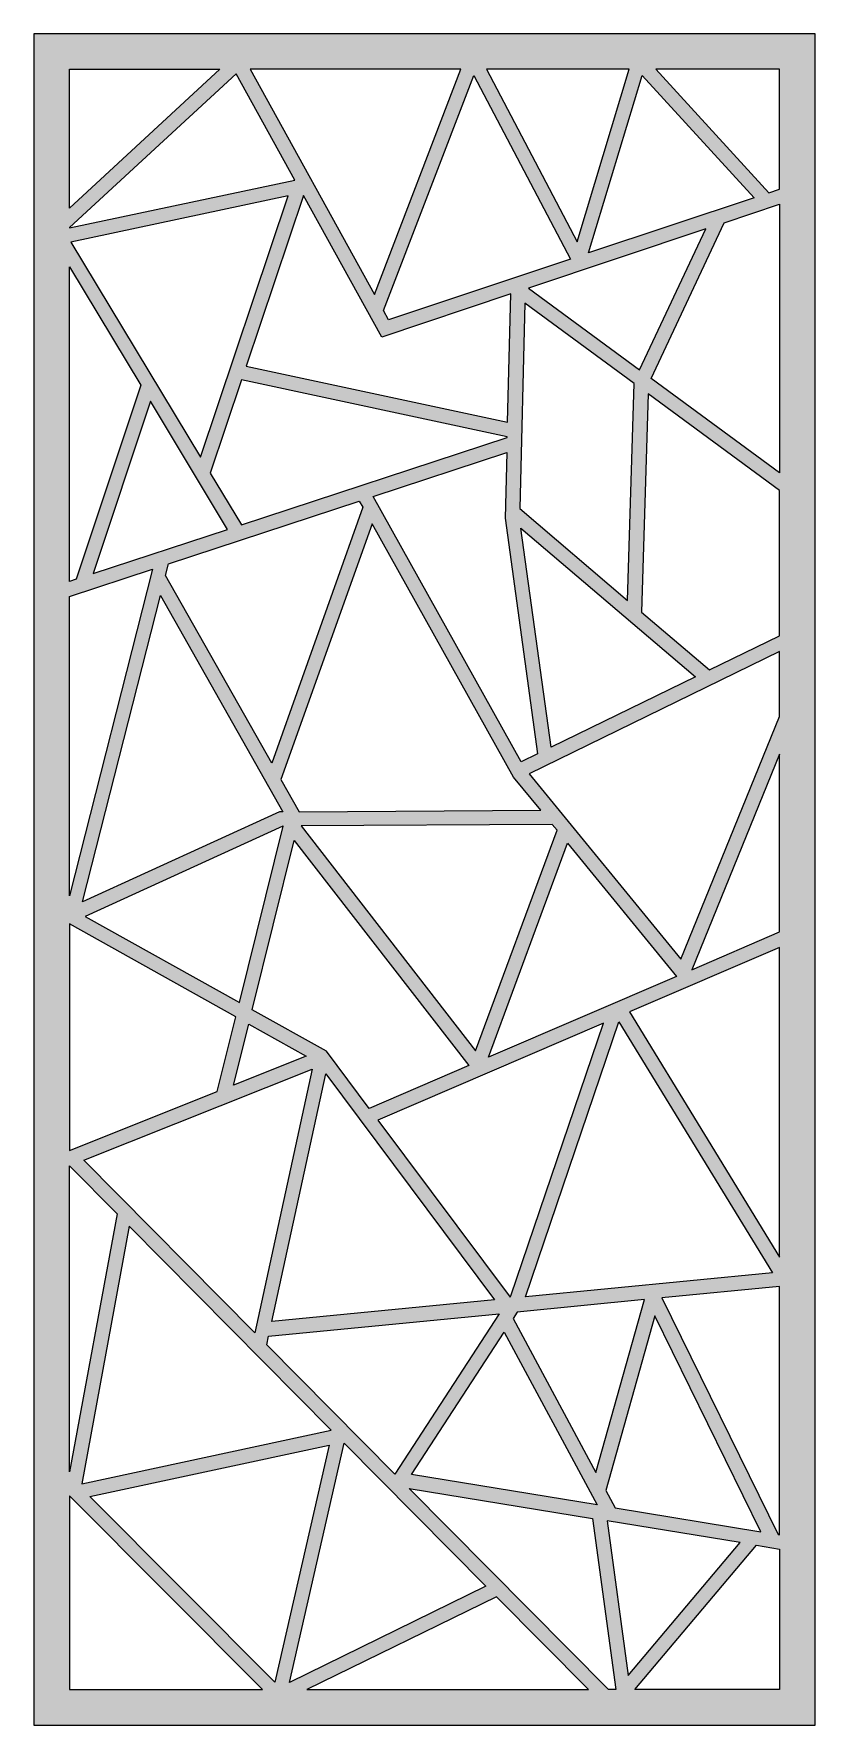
# Model space of a CAD drawing. Header units: millimetres. Extents: x 47 to 1147, y 32 to 2415.
import ezdxf

# ---------------------------------------------------------------- set-up
doc = ezdxf.new("R2010")
doc.units = ezdxf.units.MM
doc.layers.add('Layer 01', color=162, linetype='Continuous', true_color=0x151cc3)

msp = doc.modelspace()

# ---------------------------------------------------------------- hatches: boundary and pattern name
at = {"layer": 'Layer 01'}
h = msp.add_hatch(color=256, dxfattribs=at)
h.paths.add_polyline_path([(46.8, 32.2), (1146.8, 32.2), (1146.8, 2415.2), (46.8, 2415.2)], flags=0)
h.paths.add_polyline_path([(381.7, 600.8), (457.7, 949.8), (695.3, 631.3)], flags=0)
h.paths.add_polyline_path([(357.8, 585.1), (117.1, 828.3), (438.7, 956.6)], flags=0)
h.paths.add_polyline_path([(374.6, 568.2), (377.2, 580.3), (701.9, 611.8), (555.1, 385.8)], flags=0)
h.paths.add_polyline_path([(1096.8, 280.3), (1096.8, 82.2), (892.8, 82.2), (1064.1, 285.6)], flags=0)
h.paths.add_polyline_path([(922.4, 2365.2), (1081.6, 2191.1), (1096.8, 2196.2), (1096.8, 2365.2)], flags=0)
h.paths.add_polyline_path([(1060.8, 2184.2), (827.9, 2106.4), (903.3, 2356.5)], flags=0)
h.paths.add_polyline_path([(575.1, 365.6), (833.2, 323.4), (866.1, 82.2), (855.7, 82.2)], flags=0)
h.paths.add_polyline_path([(368.6, 82.2), (96.8, 355.1), (96.8, 82.2)], flags=0)
h.paths.add_polyline_path([(319.6, 1716.9), (210.8, 1897.5), (130.1, 1654.6)], flags=0)
h.paths.add_polyline_path([(1041.2, 289.4), (853.8, 320), (883.5, 102.2)], flags=0)
h.paths.add_polyline_path([(1096.8, 300.5), (1096.8, 650.2), (931, 634.1), (1094.7, 300.9)], flags=0)
h.paths.add_polyline_path([(1096.8, 1544.9), (744.2, 1372.7), (957.7, 1111.2), (1096.8, 1453.5)], flags=0)
h.paths.add_polyline_path([(951.5, 1087.2), (686.7, 973.2), (798.1, 1275)], flags=0)
h.paths.add_polyline_path([(349.3, 1020), (430.1, 974.8), (327.9, 934)], flags=0)
h.paths.add_polyline_path([(431.1, 82.2), (827.5, 82.2), (698.1, 213)], flags=0)
h.paths.add_polyline_path([(848.7, 1021.2), (531.3, 884.5), (717.2, 635.4), (718.3, 637.1)], flags=0)
h.paths.add_polyline_path([(727.4, 614.3), (721.4, 605.2), (838.2, 388.2), (906.6, 631.7)], flags=0)
h.paths.add_polyline_path([(1096.8, 1128), (885.6, 1037.1), (1096.8, 691.4)], flags=0)
h.paths.add_polyline_path([(760.4, 1321.2), (722.2, 1368), (522.9, 1724.9), (394.7, 1364.4), (420.3, 1319)], flags=0)
h.paths.add_polyline_path([(115.2, 1192), (225, 1624), (397.4, 1318.9), (392.7, 1318.9)], flags=0)
h.paths.add_polyline_path([(1096.8, 1400.4), (973.3, 1096.6), (1096.8, 1149.8)], flags=0)
h.paths.add_polyline_path([(1096.8, 1796.6), (916, 1929.6), (1018.9, 2149.1), (1096.8, 2175.1)], flags=0)
h.paths.add_polyline_path([(811.8, 2122.3), (885, 2365.2), (684.2, 2365.2)], flags=0)
h.paths.add_polyline_path([(351.1, 2365.2), (526.3, 2048), (648, 2365.2)], flags=0)
h.paths.add_polyline_path([(281.6, 1818.7), (405, 2186.7), (99, 2121.8)], flags=0)
h.paths.add_polyline_path([(308.8, 2365.2), (96.8, 2169.6), (96.8, 2365.2)], flags=0)
h.paths.add_polyline_path([(336.1, 1050.2), (397.8, 1298.9), (397.1, 1298.9), (118.9, 1171.7)], flags=0)
h.paths.add_polyline_path([(465.5, 447.9), (181, 735.2), (114.1, 372.4)], flags=0)
h.paths.add_polyline_path([(96.8, 1200.7), (96.8, 1622.6), (213.8, 1661.1)], flags=0)
h.paths.add_polyline_path([(295.1, 1796.2), (339, 1723.3), (713.3, 1846.5), (713.3, 1847.6), (339.2, 1927.6)], flags=0)
h.paths.add_polyline_path([(683.2, 227.9), (406.5, 92.4), (483.7, 429.4)], flags=0)
h.paths.add_polyline_path([(1070.5, 304.8), (921, 609.1), (851.9, 362.8), (865, 338.4)], flags=0)
h.paths.add_polyline_path([(414.4, 2209.1), (331.6, 2359), (96.8, 2142.4), (96.8, 2141.8)], flags=0)
h.paths.add_polyline_path([(709, 586.1), (840.1, 342.5), (578.6, 385.3)], flags=0)
h.paths.add_polyline_path([(738.9, 635.5), (870.5, 1023.3), (1086.8, 669.4)], flags=0)
h.paths.add_polyline_path([(96.8, 2086.8), (197.2, 1920.1), (106.5, 1646.8), (96.8, 1643.6)], flags=0)
h.paths.add_polyline_path([(232.2, 1652), (236.4, 1668.5), (505, 1756.9), (509.9, 1748.1), (381.6, 1387.4)], flags=0)
h.paths.add_polyline_path([(345.6, 1946.7), (713.8, 1868), (718.4, 2048.7), (536.6, 1987.9), (426.4, 2187.5)], flags=0)
h.paths.add_polyline_path([(775, 1410), (732.6, 1718.6), (978.3, 1509.3)], flags=0)
h.paths.add_polyline_path([(1096.8, 1771.8), (911.6, 1908), (902.3, 1600.4), (997.9, 1518.9), (1096.8, 1567.2)], flags=0)
h.paths.add_polyline_path([(354.2, 1040.1), (413.4, 1278.8), (659.4, 961.4), (519, 901), (458.8, 981.6)], flags=0)
h.paths.add_polyline_path([(776.7, 1301.3), (423, 1299.1), (668.7, 982.1), (783.4, 1293)], flags=0)
h.paths.add_polyline_path([(524.4, 1763.3), (712.8, 1825.2), (710.5, 1732.9), (756.1, 1400.8), (733.1, 1389.5)], flags=0)
h.paths.add_polyline_path([(96.8, 1161.1), (96.8, 841.7), (305.1, 924.8), (331.2, 1030.1)], flags=0)
h.paths.add_polyline_path([(96.8, 820.4), (163.9, 752.6), (96.8, 388.9)], flags=0)
h.paths.add_polyline_path([(386.1, 92.9), (125.6, 354.5), (462.6, 426.9)], flags=0)
h.paths.add_polyline_path([(738, 2035.7), (730.8, 1746.4), (882.8, 1617), (892, 1922.4)], flags=0)
h.paths.add_polyline_path([(743, 2056.9), (899.5, 1941.7), (992.7, 2140.3)], flags=0)
h.paths.add_polyline_path([(802.1, 2097.7), (546.1, 2012.2), (538.9, 2025.2), (666.1, 2356.6)], flags=0)

# ---------------------------------------------------------------- linework, layer by layer
for p, q in [((1146.8, 2415.2), (46.8, 2415.2)), ((46.8, 2415.2), (46.8, 32.2)), ((1146.8, 32.2), (1146.8, 2415.2)), ((308.8, 2365.2), (96.8, 2169.6)), ((96.8, 2169.6), (96.8, 2365.2)), ((96.8, 2365.2), (308.8, 2365.2)), ((351.1, 2365.2), (526.3, 2048)), ((648, 2365.2), (351.1, 2365.2)), ((526.3, 2048), (648, 2365.2)), ((885, 2365.2), (684.2, 2365.2)), ((684.2, 2365.2), (811.8, 2122.3)), ((811.8, 2122.3), (885, 2365.2)), ((922.4, 2365.2), (1081.6, 2191.1)), ((1096.8, 2365.2), (922.4, 2365.2)), ((1096.8, 2196.2), (1096.8, 2365.2)), ((331.6, 2359), (96.8, 2142.4)), ((414.4, 2209.1), (331.6, 2359)), ((538.9, 2025.2), (666.1, 2356.6)), ((666.1, 2356.6), (802.1, 2097.7)), ((827.9, 2106.4), (903.3, 2356.5)), ((903.3, 2356.5), (1060.8, 2184.2)), ((96.8, 2141.8), (414.4, 2209.1)), ((1081.6, 2191.1), (1096.8, 2196.2)), ((405, 2186.7), (99, 2121.8)), ((281.6, 1818.7), (405, 2186.7)), ((426.4, 2187.5), (345.6, 1946.7)), ((536.6, 1987.9), (426.4, 2187.5)), ((1060.8, 2184.2), (827.9, 2106.4)), ((1018.9, 2149.1), (1096.8, 2175.1)), ((1096.8, 2175.1), (1096.8, 1796.6)), ((916, 1929.6), (1018.9, 2149.1)), ((96.8, 2142.4), (96.8, 2141.8)), ((99, 2121.8), (281.6, 1818.7)), ((992.7, 2140.3), (743, 2056.9)), ((899.5, 1941.7), (992.7, 2140.3)), ((802.1, 2097.7), (546.1, 2012.2)), ((96.8, 2086.8), (197.2, 1920.1)), ((96.8, 1643.6), (96.8, 2086.8)), ((743, 2056.9), (899.5, 1941.7)), ((718.4, 2048.7), (536.6, 1987.9)), ((713.8, 1868), (718.4, 2048.7)), ((738, 2035.7), (730.8, 1746.4)), ((892, 1922.4), (738, 2035.7)), ((546.1, 2012.2), (538.9, 2025.2)), ((345.6, 1946.7), (713.8, 1868)), ((197.2, 1920.1), (106.5, 1646.8)), ((339.2, 1927.6), (295.1, 1796.2)), ((713.3, 1847.6), (339.2, 1927.6)), ((882.8, 1617), (892, 1922.4)), ((911.6, 1908), (902.3, 1600.4)), ((1096.8, 1771.8), (911.6, 1908)), ((1096.8, 1796.6), (916, 1929.6)), ((210.8, 1897.5), (130.1, 1654.6)), ((319.6, 1716.9), (210.8, 1897.5)), ((339, 1723.3), (713.3, 1846.5)), ((713.3, 1846.5), (713.3, 1847.6)), ((524.4, 1763.3), (712.8, 1825.2)), ((712.8, 1825.2), (710.5, 1732.9)), ((295.1, 1796.2), (339, 1723.3)), ((1096.8, 1567.2), (1096.8, 1771.8)), ((236.4, 1668.5), (505, 1756.9)), ((509.9, 1748.1), (381.6, 1387.4)), ((505, 1756.9), (509.9, 1748.1)), ((733.1, 1389.5), (524.4, 1763.3)), ((730.8, 1746.4), (882.8, 1617)), ((130.1, 1654.6), (319.6, 1716.9)), ((522.9, 1724.9), (394.7, 1364.4)), ((722.2, 1368), (522.9, 1724.9)), ((710.5, 1732.9), (756.1, 1400.8)), ((775, 1410), (732.6, 1718.6)), ((732.6, 1718.6), (978.3, 1509.3)), ((232.2, 1652), (236.4, 1668.5)), ((96.8, 1622.6), (213.8, 1661.1)), ((213.8, 1661.1), (96.8, 1200.7)), ((106.5, 1646.8), (96.8, 1643.6)), ((381.6, 1387.4), (232.2, 1652)), ((96.8, 1200.7), (96.8, 1622.6)), ((115.2, 1192), (225, 1624)), ((225, 1624), (397.4, 1318.9)), ((902.3, 1600.4), (997.9, 1518.9)), ((997.9, 1518.9), (1096.8, 1567.2)), ((1096.8, 1544.9), (744.2, 1372.7)), ((1096.8, 1453.5), (1096.8, 1544.9)), ((978.3, 1509.3), (775, 1410)), ((957.7, 1111.2), (1096.8, 1453.5)), ((756.1, 1400.8), (733.1, 1389.5)), ((1096.8, 1400.4), (973.3, 1096.6)), ((1096.8, 1149.8), (1096.8, 1400.4)), ((394.7, 1364.4), (420.3, 1319)), ((760.4, 1321.2), (722.2, 1368)), ((744.2, 1372.7), (957.7, 1111.2)), ((392.7, 1318.9), (115.2, 1192)), ((397.4, 1318.9), (392.7, 1318.9)), ((420.3, 1319), (760.4, 1321.2)), ((397.1, 1298.9), (118.9, 1171.7)), ((336.1, 1050.2), (397.8, 1298.9)), ((397.8, 1298.9), (397.1, 1298.9)), ((776.7, 1301.3), (423, 1299.1)), ((423, 1299.1), (668.7, 982.1)), ((668.7, 982.1), (783.4, 1293)), ((783.4, 1293), (776.7, 1301.3)), ((354.2, 1040.1), (413.4, 1278.8)), ((413.4, 1278.8), (659.4, 961.4)), ((686.7, 973.2), (798.1, 1275)), ((798.1, 1275), (951.5, 1087.2)), ((118.9, 1171.7), (336.1, 1050.2)), ((96.8, 1161.1), (96.8, 841.7)), ((331.2, 1030.1), (96.8, 1161.1)), ((973.3, 1096.6), (1096.8, 1149.8)), ((1096.8, 1128), (885.6, 1037.1)), ((1096.8, 691.4), (1096.8, 1128)), ((951.5, 1087.2), (686.7, 973.2)), ((305.1, 924.8), (331.2, 1030.1)), ((458.8, 981.6), (354.2, 1040.1)), ((885.6, 1037.1), (1096.8, 691.4)), ((327.9, 934), (349.3, 1020)), ((349.3, 1020), (430.1, 974.8)), ((848.7, 1021.2), (531.3, 884.5)), ((718.3, 637.1), (848.7, 1021.2)), ((738.9, 635.5), (870.5, 1023.3)), ((870.5, 1023.3), (1086.8, 669.4)), ((519, 901), (458.8, 981.6)), ((117.1, 828.3), (438.7, 956.6)), ((430.1, 974.8), (327.9, 934)), ((438.7, 956.6), (357.8, 585.1)), ((659.4, 961.4), (519, 901)), ((381.7, 600.8), (457.7, 949.8)), ((457.7, 949.8), (695.3, 631.3)), ((96.8, 841.7), (305.1, 924.8)), ((531.3, 884.5), (717.2, 635.4)), ((96.8, 820.4), (163.9, 752.6)), ((96.8, 388.9), (96.8, 820.4)), ((357.8, 585.1), (117.1, 828.3)), ((163.9, 752.6), (96.8, 388.9)), ((181, 735.2), (114.1, 372.4)), ((465.5, 447.9), (181, 735.2)), ((1086.8, 669.4), (738.9, 635.5)), ((1096.8, 650.2), (931, 634.1)), ((1096.8, 300.5), (1096.8, 650.2)), ((695.3, 631.3), (381.7, 600.8)), ((717.2, 635.4), (718.3, 637.1)), ((906.6, 631.7), (727.4, 614.3)), ((838.2, 388.2), (906.6, 631.7)), ((931, 634.1), (1094.7, 300.9)), ((377.2, 580.3), (701.9, 611.8)), ((701.9, 611.8), (555.1, 385.8)), ((727.4, 614.3), (721.4, 605.2)), ((721.4, 605.2), (838.2, 388.2)), ((921, 609.1), (851.9, 362.8)), ((1070.5, 304.8), (921, 609.1)), ((374.6, 568.2), (377.2, 580.3)), ((578.6, 385.3), (709, 586.1)), ((709, 586.1), (840.1, 342.5)), ((555.1, 385.8), (374.6, 568.2)), ((114.1, 372.4), (465.5, 447.9)), ((406.5, 92.4), (483.7, 429.4)), ((483.7, 429.4), (683.2, 227.9)), ((125.6, 354.5), (462.6, 426.9)), ((462.6, 426.9), (386.1, 92.9)), ((840.1, 342.5), (578.6, 385.3)), ((575.1, 365.6), (833.2, 323.4)), ((855.7, 82.2), (575.1, 365.6)), ((851.9, 362.8), (865, 338.4)), ((368.6, 82.2), (96.8, 355.1)), ((96.8, 355.1), (96.8, 82.2)), ((386.1, 92.9), (125.6, 354.5)), ((865, 338.4), (1070.5, 304.8)), ((833.2, 323.4), (866.1, 82.2)), ((1041.2, 289.4), (853.8, 320)), ((853.8, 320), (883.5, 102.2)), ((883.5, 102.2), (1041.2, 289.4)), ((1094.7, 300.9), (1096.8, 300.5)), ((892.8, 82.2), (1064.1, 285.6)), ((1064.1, 285.6), (1096.8, 280.3)), ((1096.8, 280.3), (1096.8, 82.2)), ((683.2, 227.9), (406.5, 92.4)), ((698.1, 213), (431.1, 82.2)), ((827.5, 82.2), (698.1, 213)), ((96.8, 82.2), (368.6, 82.2)), ((431.1, 82.2), (827.5, 82.2)), ((866.1, 82.2), (855.7, 82.2)), ((1096.8, 82.2), (892.8, 82.2)), ((46.8, 32.2), (1146.8, 32.2))]:
    msp.add_line(p, q, dxfattribs=at)

doc.saveas('drawing.dxf')
